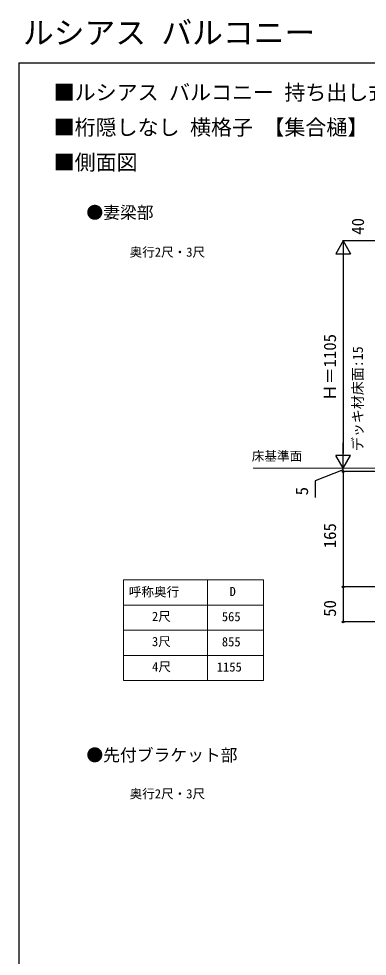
# Model space of a CAD drawing. Units: millimetres, scale not verified. Extents: x -1050 to 1050, y -1566 to 1557.
# Drawn here: x -1050 to -552, y 215 to 1557 of the extents above; entities that cross this region are included whole.
import ezdxf
from ezdxf.enums import TextEntityAlignment as Align

# ---------------------------------------------------------------- set-up
doc = ezdxf.new("R2010")
doc.units = ezdxf.units.MM
doc.header["$LTSCALE"] = 8
doc.layers.add('0-1_TABLE1', color=7, linetype='Continuous', lineweight=18)
doc.layers.add('0-4_YKK_12', color=2, linetype='Continuous', lineweight=18)
for name, color, linetype in [('0-2_USER1', 3, 'Continuous'), ('0-6_YKK_D', 6, 'Continuous'), ('0-7_YKK_ZWAK', 7, 'Continuous')]:
    doc.layers.add(name, color=color, linetype=linetype)
doc.styles.add('ＭＳ ゴシック', font='')
doc.styles.get('ＭＳ ゴシック').set_extended_font_data('MS Gothic')

msp = doc.modelspace()

# ---------------------------------------------------------------- linework, layer by layer
at = {"layer": '0-1_TABLE1'}
for p, q in [((-900, 753.8), (-700, 753.8)), ((-900, 753.8), (-900, 609.8)), ((-780, 753.8), (-780, 609.8)), ((-700, 753.8), (-700, 609.8)), ((-900, 717.8), (-700, 717.8)), ((-900, 681.8), (-700, 681.8)), ((-900, 645.8), (-700, 645.8)), ((-900, 609.8), (-700, 609.8))]:
    msp.add_line(p, q, dxfattribs=at)
at = {"layer": '0-4_YKK_12'}
msp.add_line((54, 913.8), (-714.944, 913.8), dxfattribs=at)
at = {"layer": '0-6_YKK_D'}
for p, q in [((-586, 1238.8), (-596.5, 1220.613)), ((-504.993, 1238.8), (-587, 1238.8)), ((-586, 1238.8), (-575.5, 1220.613)), ((-586, 1238.8), (-586, 1202.427)), ((-596.5, 1220.613), (-575.5, 1220.613)), ((-586, 1217.8), (-586, 934.8)), ((-586, 913.8), (-586, 950.173)), ((-586, 913.8), (-596.5, 931.987)), ((-575.5, 931.987), (-596.5, 931.987)), ((-586, 913.8), (-575.5, 931.987)), ((-586, 913.8), (-586, 918.9)), ((-586, 908.8), (-586, 913.8)), ((-586, 908.8), (-586, 913.8)), ((-450.5, 908.8), (-587, 908.8)), ((-450.5, 908.8), (-587, 908.8)), ((-586, 908.8), (-586, 743.8)), ((-586, 908.8), (-586, 903.7)), ((-450.7, 743.8), (-587, 743.8)), ((-450.7, 743.8), (-587, 743.8)), ((-586, 743.8), (-586, 693.801)), ((-38.2, 693.801), (-587, 693.801))]:
    msp.add_line(p, q, dxfattribs=at)
msp.add_lwpolyline([(-586, 911.3), (-626, 895.531), (-626, 871.622)], dxfattribs=at)
for centre in [(-586, 908.8), (-586, 908.8), (-586, 743.8), (-586, 743.8), (-586, 693.801)]:
    msp.add_circle(centre, 1.275, dxfattribs=at)
at = {"layer": '0-7_YKK_ZWAK'}
for q in [(-1050, -1566.2), (1050, 1493.8)]:
    msp.add_line((-1050, 1493.8), q, dxfattribs=at)

# ---------------------------------------------------------------- texts
at = {"layer": '0-1_TABLE1', "style": 'ＭＳ ゴシック'}
for s, p in [('呼称奥行', (-892.568, 726.238)), ('D', (-748.54, 726.8)), ('2尺', (-859.534, 691.158)), ('565', (-759.636, 690.8)), ('3尺', (-859.534, 655.158)), ('855', (-759.585, 654.8)), ('4尺', (-859.33, 619.158)), ('1155', (-766.898, 618.8))]:
    msp.add_text(s, height=13.2, dxfattribs=at).set_placement(p, align=Align.BOTTOM_LEFT)
at = {"layer": '0-2_USER1', "style": 'ＭＳ ゴシック'}
for s, height, p in [('ルシアス バルコニー', 32.26, (-1044, 1511.05)), ('■ルシアス バルコニー 持ち出し式（胴差し納まり） ', 21.99, (-1000, 1433.8)), ('■桁隠しなし 横格子 【集合樋】', 21.99, (-1000, 1383.8)), ('■側面図', 21.99, (-1000, 1333.8)), ('●妻梁部', 17.6, (-953.273, 1265.436)), ('奥行2尺・3尺', 13.2, (-891.534, 1212.323)), ('床基準面', 13.2, (-716.739, 920.527)), ('●先付ブラケット部', 17.6, (-953.273, 489.209)), ('奥行2尺・3尺', 13.2, (-891.534, 437.323))]:
    msp.add_text(s, height=height, dxfattribs=at).set_placement(p, align=Align.BOTTOM_LEFT)
at = {"layer": '0-6_YKK_D', "style": 'ＭＳ ゴシック'}
for s, height, p in [('40', 17.6, (-551, 1247.673)), ('Ｈ＝1105', 17.6, (-591, 1009.823)), ('デッキ材床面:15', 14.66, (-553.5, 938.185)), ('5', 17.6, (-631, 874.849)), ('165', 17.6, (-591, 799.164)), ('50', 17.6, (-591, 701.073))]:
    msp.add_text(s, height=height, rotation=90, dxfattribs=at).set_placement(p, align=Align.BOTTOM_LEFT)

doc.saveas('drawing.dxf')
